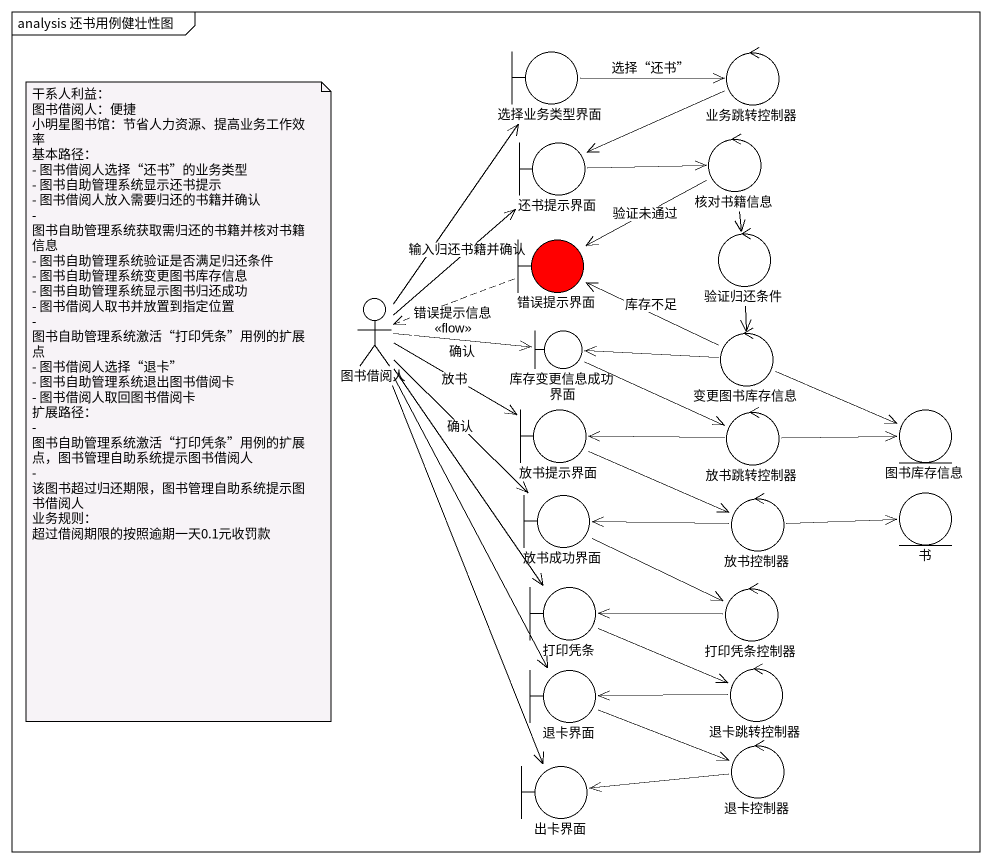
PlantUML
@startuml
mainframe analysis 还书用例健壮性图
boundary 选择业务类型界面
control 业务跳转控制器
boundary 还书提示界面
control 核对书籍信息
control 验证归还条件
boundary 错误提示界面 #FF0000
actor 图书借阅人
boundary 库存变更信息成功界面
control 变更图书库存信息
boundary 放书提示界面
control 放书跳转控制器
entity 图书库存信息
boundary 放书成功界面
control 放书控制器
entity 书
boundary 打印凭条
control 打印凭条控制器
boundary 退卡界面
control 退卡跳转控制器
boundary 出卡界面
control 退卡控制器
选择业务类型界面 -right-> 业务跳转控制器 : 选择“还书”
业务跳转控制器 -left-> 还书提示界面
还书提示界面 -right-> 核对书籍信息
核对书籍信息 --> 验证归还条件
核对书籍信息 -left-> 错误提示界面 : 验证未通过
验证归还条件 --> 变更图书库存信息
错误提示界面 .left.> 图书借阅人 : 错误提示信息\n<<flow>>
图书借阅人 -up-> 选择业务类型界面
图书借阅人 -up-> 还书提示界面 : 输入归还书籍并确认
图书借阅人 -right-> 库存变更信息成功界面 : 确认
图书借阅人 -right-> 放书提示界面 : 放书
图书借阅人 --> 放书成功界面 : 确认
图书借阅人 --> 打印凭条
图书借阅人 --> 退卡界面
图书借阅人 --> 出卡界面
库存变更信息成功界面 -right-> 放书跳转控制器
变更图书库存信息 -left-> 错误提示界面 : 库存不足
变更图书库存信息 -left-> 库存变更信息成功界面
变更图书库存信息 -right-> 图书库存信息
放书提示界面 -right-> 放书控制器
放书跳转控制器 -left-> 放书提示界面
放书跳转控制器 -right-> 图书库存信息
放书成功界面 -right-> 打印凭条控制器
放书控制器 -left-> 放书成功界面
放书控制器 -right-> 书
打印凭条 -right-> 退卡跳转控制器
打印凭条控制器 -left-> 打印凭条
退卡界面 -right-> 退卡控制器
退卡跳转控制器 -left-> 退卡界面
退卡控制器 -left-> 出卡界面
note as N1
  干系人利益：
  图书借阅人：便捷
  小明星图书馆：节省人力资源、提高业务工作效率
  基本路径：
  - 图书借阅人选择“还书”的业务类型
  - 图书自助管理系统显示还书提示
  - 图书借阅人放入需要归还的书籍并确认
  - 图书自助管理系统获取需归还的书籍并核对书籍信息
  - 图书自助管理系统验证是否满足归还条件
  - 图书自助管理系统变更图书库存信息
  - 图书自助管理系统显示图书归还成功
  - 图书借阅人取书并放置到指定位置
  - 图书自助管理系统激活“打印凭条”用例的扩展点
  - 图书借阅人选择“退卡”
  - 图书自助管理系统退出图书借阅卡
  - 图书借阅人取回图书借阅卡
  扩展路径：
  - 图书自助管理系统激活“打印凭条”用例的扩展点，图书管理自助系统提示图书借阅人
  - 该图书超过归还期限，图书管理自助系统提示图书借阅人
  业务规则：
  超过借阅期限的按照逾期一天0.1元收罚款
end note
@enduml
